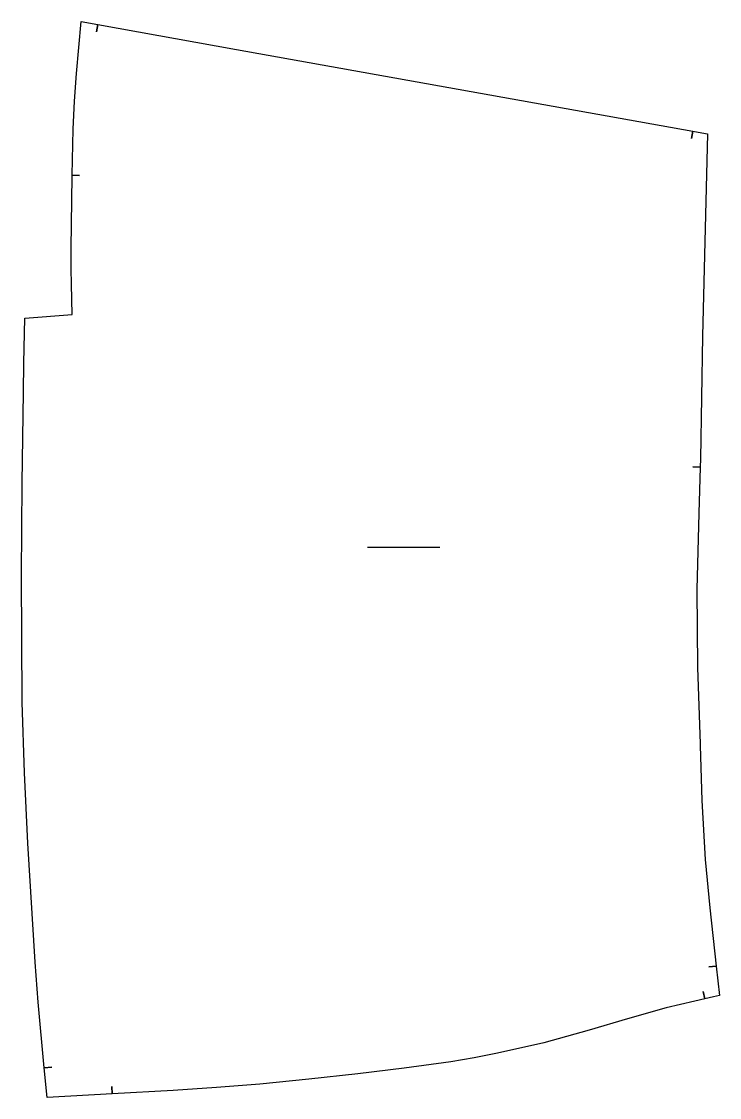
# Model space of a CAD drawing. Header units: inches. Extents: x 0 to 14.7, y 0 to 22.7.
import ezdxf

# ---------------------------------------------------------------- set-up
doc = ezdxf.new("R2010")
doc.units = ezdxf.units.IN

msp = doc.modelspace()

# ---------------------------------------------------------------- linework, layer by layer
at = {"layer": 'T001L001'}
for points in [[(0.539, 0), (0.48, 0.622), (0.637, 0.637), (0.48, 0.622), (0.35, 2.006), (0.285, 2.851), (0.134, 5.354), (0.065, 6.842), (0.017, 8.331), (0, 11), (0.003, 11.972), (0.012, 12.942), (0.04, 14.861), (0.046, 15.468), (0.069, 16.418), (1.066, 16.491), (1.053, 17.132), (1.043, 17.458), (1.043, 17.893), (1.066, 19.403), (1.066, 19.428), (1.224, 19.424), (1.066, 19.428), (1.091, 20.396), (1.118, 20.99), (1.158, 21.573), (1.258, 22.666), (1.608, 22.603), (1.58, 22.448), (1.608, 22.603), (4.525, 22.08), (14.14, 20.354), (14.112, 20.199), (14.14, 20.354), (14.17, 20.349), (14.447, 20.299), (14.345, 16.035), (14.298, 13.453), (14.294, 13.278), (14.137, 13.282), (14.294, 13.278), (14.261, 12.312), (14.221, 10.7), (14.239, 9.055), (14.289, 7.447), (14.29, 7.414), (14.33, 6.257), (14.396, 5.015), (14.493, 3.994), (14.629, 2.769), (14.473, 2.752), (14.629, 2.769), (14.699, 2.148), (14.575, 2.121), (14.394, 2.08), (14.359, 2.233), (14.394, 2.08), (14.18, 2.032), (13.577, 1.891), (12.763, 1.66), (11.956, 1.419), (11.478, 1.283), (11, 1.154), (10.027, 0.932), (9.534, 0.835), (9.039, 0.749), (8.062, 0.615), (7.084, 0.5), (6.052, 0.386), (5.019, 0.283), (4.106, 0.211), (3.192, 0.146), (1.912, 0.075), (1.903, 0.232), (1.912, 0.075), (0.539, 0)], [(7.284, 11.59), (8.809, 11.59)]]:
    msp.add_lwpolyline(points, dxfattribs=at)

doc.saveas('drawing.dxf')
